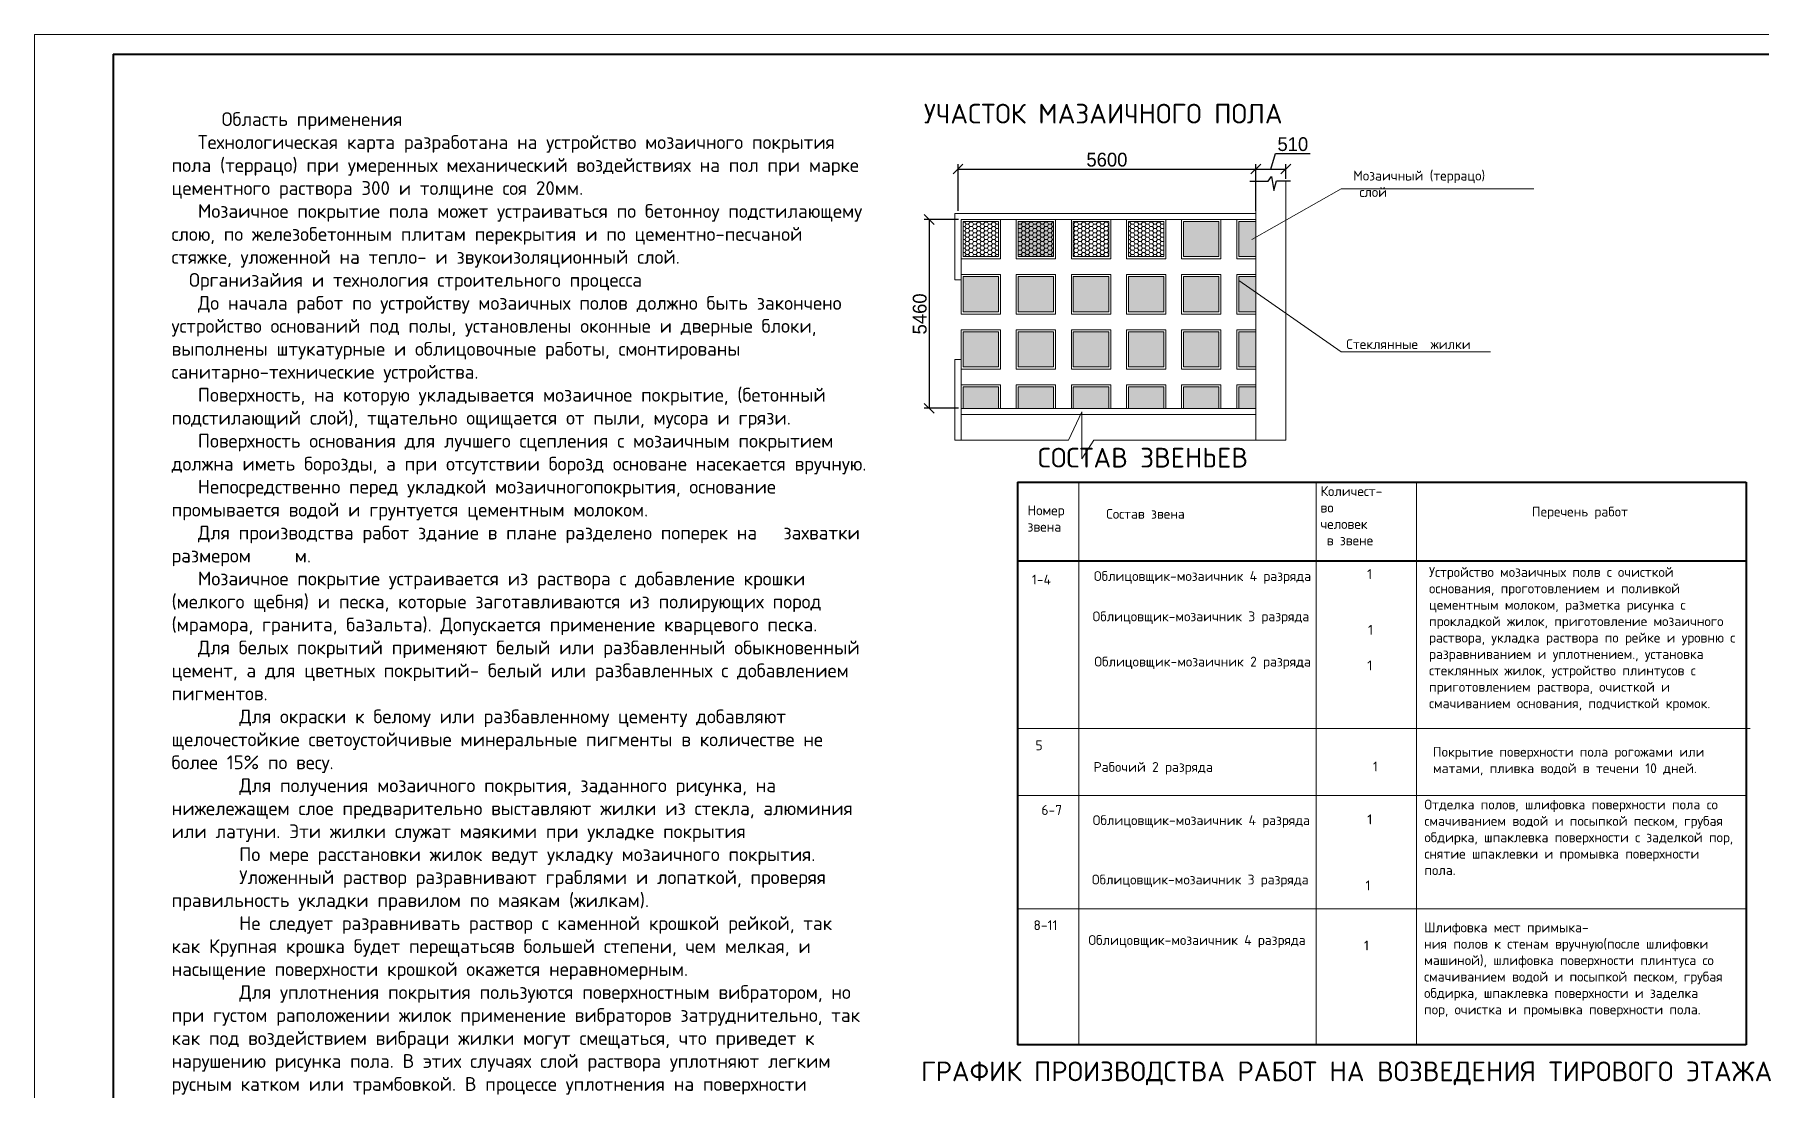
# Model space of a CAD drawing. Header units: millimetres. Extents: x 68 to 909, y 49 to 643.
# Drawn here: x 67.5 to 506, y 375 to 643.1 of the extents above; entities that cross this region are included whole.
import ezdxf

# ---------------------------------------------------------------- set-up
doc = ezdxf.new("R2010")
doc.units = ezdxf.units.MM
for name, color, linetype, lineweight in [('Основная', 7, 'Continuous', 40), ('средняя', 7, 'Continuous', 35), ('Толстая', 7, 'Continuous', 53), ('Тонкая', 7, 'Continuous', 15)]:
    doc.layers.add(name, color=color, linetype=linetype, lineweight=lineweight)
doc.styles.add('style1', font='isocpeur.ttf')
doc.dimstyles.new('ISO-25', dxfattribs={"dimtxt": 2.5, "dimasz": 2.5, "dimexe": 1.25, "dimexo": 0.625, "dimtad": 1, "dimtxsty": 'Standard', "dimcen": 2.5, "dimadec": 0, "dimazin": 0, "dimtfac": 1, "dimtmove": 0, "dimatfit": 3, "dimfxl": 0, "dimarcsym": 0})
pattern_1 = [(0, (-741.77695, -549.97884), (0.9525, 0.549926), [0.635, -1.27]), (120, (-741.77695, -549.97884), (-0.95249989, 0.5499262), [0.635, -1.27]), (60, (-741.77695, -549.97884), (1.1e-07, 1.0998522), [-1.27, 0.635])]

# ---------------------------------------------------------------- blocks, each defined once
blk = doc.blocks.new('_Oblique')
at = {"color": 0, "linetype": 'ByBlock', "lineweight": -2}
blk.add_line((-0.5, -0.5), (0.5, 0.5), dxfattribs=at)
blk = doc.blocks.new('*D2')
at = {"color": 0, "lineweight": -2}
for p, q in [((302.01, 598.35), (302.01, 610.23)), ((377.63, 598.35), (377.63, 610.23)), ((302.01, 608.98), (377.63, 608.98))]:
    blk.add_line(p, q, dxfattribs=at)
at = {"layer": 'Defpoints', "color": 0}
for p in [(377.63, 608.98), (302.01, 597.73), (377.63, 597.73)]:
    blk.add_point(p, dxfattribs=at)
at = {"color": 0, "lineweight": -2, "xscale": 2.5, "yscale": 2.5, "zscale": 2.5, "rotation": 180}
blk.add_blockref('_Oblique', (302.01, 608.98), dxfattribs=at)
at = {"color": 0, "lineweight": -2, "xscale": 2.5, "yscale": 2.5, "zscale": 2.5}
blk.add_blockref('_Oblique', (377.63, 608.98), dxfattribs=at)
at = {"color": 0, "insert": (339.82, 611.35), "char_height": 3.5, "attachment_point": 5}
blk.add_mtext('5600', dxfattribs=at)
blk = doc.blocks.new('*D3')
at = {"color": 0, "lineweight": -2}
for p, q in [((377.63, 598.35), (377.63, 610.23)), ((381.43, 608.98), (382.61, 612.91)), ((382.61, 612.91), (391.44, 612.91)), ((385.23, 606.53), (385.23, 610.23)), ((377.63, 608.98), (385.23, 608.98))]:
    blk.add_line(p, q, dxfattribs=at)
at = {"layer": 'Defpoints', "color": 0}
for p in [(385.23, 608.98), (385.23, 605.91), (377.63, 597.73)]:
    blk.add_point(p, dxfattribs=at)
at = {"color": 0, "lineweight": -2, "xscale": 2.5, "yscale": 2.5, "zscale": 2.5, "rotation": 180}
blk.add_blockref('_Oblique', (377.63, 608.98), dxfattribs=at)
at = {"color": 0, "lineweight": -2, "xscale": 2.5, "yscale": 2.5, "zscale": 2.5}
blk.add_blockref('_Oblique', (385.23, 608.98), dxfattribs=at)
at = {"color": 0, "insert": (387.03, 615.29), "char_height": 3.5, "attachment_point": 5}
blk.add_mtext('510', dxfattribs=at)
blk = doc.blocks.new('*D4')
at = {"color": 0, "lineweight": -2}
for p, q in [((302.16, 596.17), (293.44, 596.17)), ((294.69, 596.17), (294.69, 548.22)), ((302.16, 548.22), (293.44, 548.22))]:
    blk.add_line(p, q, dxfattribs=at)
at = {"layer": 'Defpoints', "color": 0}
for p in [(302.79, 596.17), (294.69, 548.22), (302.79, 548.22)]:
    blk.add_point(p, dxfattribs=at)
at = {"color": 0, "lineweight": -2, "xscale": 2.5, "yscale": 2.5, "zscale": 2.5}
for p, rotation in [((294.69, 596.17), 90), ((294.69, 548.22), 270)]:
    blk.add_blockref('_Oblique', p, dxfattribs=dict(at, rotation=rotation))
at = {"color": 0, "insert": (292.31, 572.19), "char_height": 3.5, "attachment_point": 5, "rotation": 90}
blk.add_mtext('5460', dxfattribs=at)

msp = doc.modelspace()

# ---------------------------------------------------------------- hatches: boundary and pattern name
at = {"lineweight": 20}
h = msp.add_hatch(dxfattribs=at)
h.set_pattern_fill('HONEY', color=256, scale=0.2, style=0)
h.set_pattern_definition(pattern_1)
h.paths.add_polyline_path([(312.275, 595.655), (303.283, 595.655), (303.283, 586.731), (312.275, 586.731)])
h = msp.add_hatch(dxfattribs=at)
h.set_pattern_fill('HONEY', color=256, scale=0.2, style=0)
h.set_pattern_definition(pattern_1)
h.paths.add_polyline_path([(326.275, 595.655), (317.283, 595.655), (317.283, 586.731), (326.275, 586.731)])
h.paths.add_polyline_path([(368.275, 595.655), (359.283, 595.655), (359.283, 586.731), (368.275, 586.731)])
h.paths.add_polyline_path([(377.627, 595.655), (373.283, 595.655), (373.283, 586.731), (377.627, 586.731)])
h.paths.add_polyline_path([(377.627, 581.655), (373.283, 581.655), (373.283, 572.731), (377.627, 572.731)])
h.paths.add_polyline_path([(377.627, 567.655), (373.283, 567.655), (373.283, 558.731), (377.627, 558.731)])
h.paths.add_polyline_path([(368.275, 567.655), (359.283, 567.655), (359.283, 558.731), (368.275, 558.731)])
h.paths.add_polyline_path([(368.275, 581.655), (359.283, 581.655), (359.283, 572.731), (368.275, 572.731)])
h.paths.add_polyline_path([(354.275, 581.655), (345.283, 581.655), (345.283, 572.731), (354.275, 572.731)])
h.paths.add_polyline_path([(354.275, 567.655), (345.283, 567.655), (345.283, 558.731), (354.275, 558.731)])
h.paths.add_polyline_path([(340.275, 567.655), (331.283, 567.655), (331.283, 558.731), (340.275, 558.731)])
h.paths.add_polyline_path([(340.275, 581.655), (331.283, 581.655), (331.283, 572.731), (340.275, 572.731)])
h.paths.add_polyline_path([(326.275, 581.655), (317.283, 581.655), (317.283, 572.731), (326.275, 572.731)])
h.paths.add_polyline_path([(326.275, 567.655), (317.283, 567.655), (317.283, 558.731), (326.275, 558.731)])
h.paths.add_polyline_path([(312.275, 567.655), (303.283, 567.655), (303.283, 558.731), (312.275, 558.731)])
h.paths.add_polyline_path([(312.275, 581.655), (303.283, 581.655), (303.283, 572.731), (312.275, 572.731)])
h.paths.add_polyline_path([(312.275, 553.655), (303.283, 553.655), (303.283, 548.166), (312.275, 548.166)])
h.paths.add_polyline_path([(326.275, 553.655), (317.283, 553.655), (317.283, 548.166), (326.275, 548.166)])
h.paths.add_polyline_path([(340.275, 553.655), (331.283, 553.655), (331.283, 548.166), (340.275, 548.166)])
h.paths.add_polyline_path([(354.275, 553.655), (345.283, 553.655), (345.283, 548.166), (354.275, 548.166)])
h.paths.add_polyline_path([(368.275, 553.655), (359.283, 553.655), (359.283, 548.166), (368.275, 548.166)])
h.paths.add_polyline_path([(377.627, 553.655), (373.283, 553.655), (373.283, 548.166), (377.627, 548.166)])
h = msp.add_hatch(dxfattribs=at)
h.set_pattern_fill('HONEY', color=256, scale=0.2, style=0)
h.set_pattern_definition(pattern_1)
h.paths.add_polyline_path([(326.275, 595.655), (317.283, 595.655), (317.283, 586.731), (326.275, 586.731)])
h = msp.add_hatch(dxfattribs=at)
h.set_pattern_fill('HONEY', color=256, scale=0.2, style=0)
h.set_pattern_definition(pattern_1)
h.paths.add_polyline_path([(340.275, 595.655), (331.283, 595.655), (331.283, 586.731), (340.275, 586.731)])
h = msp.add_hatch(dxfattribs=at)
h.set_pattern_fill('HONEY', color=256, scale=0.2, style=0)
h.set_pattern_definition(pattern_1)
h.paths.add_polyline_path([(354.275, 595.655), (345.283, 595.655), (345.283, 586.731), (354.275, 586.731)])

# ---------------------------------------------------------------- linework, layer by layer
for p, q in [((67.528, 643.147), (67.528, 49.147)), ((908.528, 643.147), (67.528, 643.147)), ((67.528, 643.147), (67.528, 346.147)), ((487.528, 643.147), (697.528, 643.147)), ((377.627, 602.166), (377.627, 605.909)), ((385.227, 605.909), (385.227, 602.166)), ((376.631, 591.118), (399.286, 603.977)), ((377.627, 602.166), (377.627, 594.865)), ((377.627, 602.166), (377.627, 540.084)), ((385.227, 602.166), (385.227, 540.084)), ((399.286, 603.977), (448.199, 603.977)), ((301.227, 597.726), (301.227, 588.283)), ((302.787, 597.726), (301.227, 597.726)), ((377.627, 597.726), (302.787, 597.726)), ((377.627, 596.166), (377.627, 597.726)), ((302.787, 580.806), (302.787, 596.166)), ((302.787, 596.166), (377.627, 596.166)), ((302.787, 596.166), (302.787, 586.166)), ((312.787, 596.166), (302.787, 596.166)), ((303.283, 595.655), (312.275, 595.655)), ((303.283, 586.731), (303.283, 595.655)), ((312.275, 595.655), (312.275, 586.731)), ((312.787, 586.166), (312.787, 596.166)), ((326.787, 596.166), (316.787, 596.166)), ((316.787, 596.166), (316.787, 586.166)), ((317.283, 586.731), (317.283, 595.655)), ((317.283, 595.655), (326.275, 595.655)), ((326.275, 595.655), (326.275, 586.731)), ((326.787, 586.166), (326.787, 596.166)), ((340.787, 596.166), (330.787, 596.166)), ((330.787, 596.166), (330.787, 586.166)), ((331.283, 586.731), (331.283, 595.655)), ((331.283, 595.655), (340.275, 595.655)), ((340.275, 595.655), (340.275, 586.731)), ((340.787, 586.166), (340.787, 596.166)), ((344.787, 596.166), (344.787, 586.166)), ((354.787, 596.166), (344.787, 596.166)), ((345.283, 595.655), (354.275, 595.655)), ((345.283, 586.731), (345.283, 595.655)), ((354.275, 595.655), (354.275, 586.731)), ((354.787, 586.166), (354.787, 596.166)), ((358.787, 596.166), (358.787, 586.166)), ((368.787, 596.166), (358.787, 596.166)), ((359.283, 595.655), (368.275, 595.655)), ((359.283, 586.731), (359.283, 595.655)), ((368.275, 595.655), (368.275, 586.731)), ((368.787, 586.166), (368.787, 596.166)), ((377.627, 596.166), (372.787, 596.166)), ((372.787, 596.166), (372.787, 586.166)), ((373.283, 586.731), (373.283, 595.655)), ((373.283, 595.655), (377.627, 595.655)), ((301.227, 582.806), (301.227, 588.283)), ((316.787, 586.166), (316.787, 590.023)), ((344.787, 586.166), (344.787, 590.023)), ((372.787, 586.166), (372.787, 590.023)), ((302.787, 586.166), (312.787, 586.166)), ((312.275, 586.731), (303.283, 586.731)), ((316.787, 586.166), (326.787, 586.166)), ((326.275, 586.731), (317.283, 586.731)), ((330.787, 586.166), (340.787, 586.166)), ((340.275, 586.731), (331.283, 586.731)), ((344.787, 586.166), (354.787, 586.166)), ((354.275, 586.731), (345.283, 586.731)), ((358.787, 586.166), (368.787, 586.166)), ((368.275, 586.731), (359.283, 586.731)), ((372.787, 586.166), (377.627, 586.166)), ((377.627, 586.731), (373.283, 586.731)), ((301.227, 580.806), (301.227, 582.806)), ((302.787, 580.806), (301.227, 580.806)), ((312.787, 582.166), (302.787, 582.166)), ((302.787, 582.166), (302.787, 572.166)), ((303.283, 572.731), (303.283, 581.655)), ((303.283, 581.655), (312.275, 581.655)), ((312.787, 582.166), (310.196, 582.166)), ((312.275, 581.655), (312.275, 572.731)), ((312.787, 572.166), (312.787, 582.166)), ((326.787, 582.166), (316.787, 582.166)), ((316.787, 582.166), (316.787, 572.166)), ((317.283, 572.731), (317.283, 581.655)), ((317.283, 581.655), (326.275, 581.655)), ((326.275, 581.655), (326.275, 572.731)), ((326.787, 572.166), (326.787, 582.166)), ((330.787, 582.166), (330.787, 572.166)), ((340.787, 582.166), (330.787, 582.166)), ((331.283, 581.655), (340.275, 581.655)), ((331.283, 572.731), (331.283, 581.655)), ((340.787, 582.166), (338.196, 582.166)), ((340.275, 581.655), (340.275, 572.731)), ((340.787, 572.166), (340.787, 582.166)), ((344.787, 582.166), (344.787, 572.166)), ((354.787, 582.166), (344.787, 582.166)), ((345.283, 581.655), (354.275, 581.655)), ((345.283, 572.731), (345.283, 581.655)), ((354.275, 581.655), (354.275, 572.731)), ((354.787, 572.166), (354.787, 582.166)), ((368.787, 582.166), (358.787, 582.166)), ((358.787, 582.166), (358.787, 572.166)), ((359.283, 572.731), (359.283, 581.655)), ((359.283, 581.655), (368.275, 581.655)), ((368.787, 582.166), (366.196, 582.166)), ((368.275, 581.655), (368.275, 572.731)), ((368.787, 572.166), (368.787, 582.166)), ((377.627, 582.166), (372.787, 582.166)), ((372.787, 582.166), (372.787, 572.166)), ((373.283, 572.731), (373.283, 581.655)), ((373.283, 581.655), (377.627, 581.655)), ((373.283, 580.67), (399.286, 562.53)), ((330.787, 572.166), (330.787, 576.078)), ((358.787, 572.166), (358.787, 577.242)), ((358.787, 572.166), (358.787, 576.078)), ((302.787, 572.166), (312.787, 572.166)), ((312.275, 572.731), (303.283, 572.731)), ((316.787, 572.166), (326.787, 572.166)), ((326.275, 572.731), (317.283, 572.731)), ((330.787, 572.166), (340.787, 572.166)), ((340.275, 572.731), (331.283, 572.731)), ((344.787, 572.166), (354.787, 572.166)), ((354.275, 572.731), (345.283, 572.731)), ((358.787, 572.166), (368.787, 572.166)), ((368.275, 572.731), (359.283, 572.731)), ((372.787, 572.166), (377.627, 572.166)), ((377.627, 572.731), (373.283, 572.731)), ((312.787, 568.166), (302.787, 568.166)), ((302.787, 568.166), (302.787, 558.166)), ((303.283, 558.731), (303.283, 567.655)), ((303.283, 567.655), (312.275, 567.655)), ((312.787, 568.166), (308.588, 568.166)), ((312.275, 567.655), (312.275, 558.731)), ((312.787, 558.166), (312.787, 568.166)), ((316.787, 568.166), (316.787, 558.166)), ((326.787, 568.166), (316.787, 568.166)), ((317.283, 567.655), (326.275, 567.655)), ((317.283, 558.731), (317.283, 567.655)), ((326.275, 567.655), (326.275, 558.731)), ((326.787, 558.166), (326.787, 568.166)), ((330.787, 568.166), (330.787, 558.166)), ((340.787, 568.166), (330.787, 568.166)), ((331.283, 567.655), (340.275, 567.655)), ((331.283, 558.731), (331.283, 567.655)), ((340.275, 567.655), (340.275, 558.731)), ((340.787, 558.166), (340.787, 568.166)), ((354.787, 568.166), (344.787, 568.166)), ((344.787, 568.166), (344.787, 558.166)), ((345.283, 558.731), (345.283, 567.655)), ((345.283, 567.655), (354.275, 567.655)), ((354.275, 567.655), (354.275, 558.731)), ((354.787, 558.166), (354.787, 568.166)), ((368.787, 568.166), (358.787, 568.166)), ((358.787, 568.166), (358.787, 558.166)), ((359.283, 558.731), (359.283, 567.655)), ((359.283, 567.655), (368.275, 567.655)), ((368.275, 567.655), (368.275, 558.731)), ((368.787, 558.166), (368.787, 568.166)), ((372.787, 568.166), (372.787, 558.166)), ((377.627, 568.166), (372.787, 568.166)), ((373.283, 567.655), (377.627, 567.655)), ((373.283, 558.731), (373.283, 567.655)), ((316.787, 558.166), (316.787, 562.023)), ((344.787, 558.166), (344.787, 562.023)), ((372.787, 558.166), (372.787, 562.023)), ((399.286, 562.53), (437.182, 562.53)), ((301.227, 560.606), (302.787, 560.606)), ((301.227, 540.084), (301.227, 560.606)), ((302.787, 560.606), (302.787, 548.166)), ((302.787, 558.166), (312.787, 558.166)), ((312.275, 558.731), (303.283, 558.731)), ((316.787, 558.166), (326.787, 558.166)), ((326.275, 558.731), (317.283, 558.731)), ((330.787, 558.166), (340.787, 558.166)), ((340.275, 558.731), (331.283, 558.731)), ((344.787, 558.166), (354.787, 558.166)), ((354.275, 558.731), (345.283, 558.731)), ((358.787, 558.166), (368.787, 558.166)), ((368.275, 558.731), (359.283, 558.731)), ((372.787, 558.166), (377.627, 558.166)), ((377.627, 558.731), (373.283, 558.731)), ((302.787, 554.166), (302.787, 544.166)), ((312.787, 554.166), (302.787, 554.166)), ((303.283, 553.655), (312.275, 553.655)), ((303.283, 548.166), (303.283, 553.655)), ((312.787, 554.166), (310.196, 554.166)), ((312.275, 553.655), (312.275, 548.166)), ((312.787, 548.166), (312.787, 554.166)), ((316.787, 554.166), (316.787, 548.166)), ((326.787, 554.166), (316.787, 554.166)), ((317.283, 553.655), (326.275, 553.655)), ((317.283, 548.166), (317.283, 553.655)), ((326.275, 553.655), (326.275, 548.166)), ((326.787, 548.166), (326.787, 554.166)), ((340.787, 554.166), (330.787, 554.166)), ((330.787, 554.166), (330.787, 548.166)), ((331.283, 548.166), (331.283, 553.655)), ((331.283, 553.655), (340.275, 553.655)), ((340.787, 554.166), (338.196, 554.166)), ((340.275, 553.655), (340.275, 548.166)), ((340.787, 548.166), (340.787, 554.166)), ((354.787, 554.166), (344.787, 554.166)), ((344.787, 554.166), (344.787, 548.166)), ((345.283, 548.166), (345.283, 553.655)), ((345.283, 553.655), (354.275, 553.655)), ((354.275, 553.655), (354.275, 548.166)), ((354.787, 548.166), (354.787, 554.166)), ((368.787, 554.166), (358.787, 554.166)), ((358.787, 548.166), (358.787, 554.166)), ((359.283, 553.655), (368.275, 553.655)), ((359.283, 553.655), (359.283, 548.166)), ((368.787, 554.166), (366.196, 554.166)), ((368.275, 553.655), (368.275, 548.166)), ((368.787, 548.166), (368.787, 554.166)), ((372.787, 554.166), (372.787, 548.166)), ((377.627, 554.166), (372.787, 554.166)), ((373.283, 553.655), (377.627, 553.655)), ((373.283, 548.166), (373.283, 553.655)), ((302.787, 548.166), (377.627, 548.166)), ((377.627, 546.606), (302.787, 546.606)), ((302.787, 540.084), (302.787, 546.606)), ((330.075, 540.084), (333.493, 547.355)), ((333.493, 547.355), (333.493, 535.392)), ((302.787, 540.084), (301.227, 540.084)), ((302.787, 540.084), (330.075, 540.084)), ((333.493, 535.392), (336.485, 540.084)), ((336.485, 540.084), (385.227, 540.084)), ((332.668, 386.521), (332.668, 529.48)), ((392.922, 529.48), (392.922, 386.521)), ((418.403, 529.48), (418.403, 386.521)), ((317.128, 509.48), (349.128, 509.48)), ((503.133, 466.926), (317.128, 466.926)), ((502.128, 449.903), (317.128, 449.903)), ((502.128, 421.131), (317.128, 421.131))]:
    msp.add_line(p, q, dxfattribs=at)
for p, q in [((376.084, 605.909), (380.756, 605.909)), ((380.756, 605.909), (381.642, 607.053)), ((381.642, 607.053), (382.19, 603.528)), ((382.19, 603.528), (382.866, 605.99)), ((382.866, 605.99), (386.475, 605.99))]:
    msp.add_line(p, q)
at = {"lineweight": 40}
for p, q in [((317.128, 529.48), (502.128, 529.48)), ((317.128, 529.48), (317.128, 386.521)), ((349.128, 529.48), (409.128, 529.48)), ((502.128, 529.48), (502.128, 386.521)), ((317.128, 509.48), (502.128, 509.48)), ((502.128, 386.521), (317.128, 386.521))]:
    msp.add_line(p, q, dxfattribs=at)
at = {"layer": 'Толстая', "lineweight": 40}
for q in [(87.528, 54.147), (903.528, 638.147)]:
    msp.add_line((87.528, 638.147), q, dxfattribs=at)

# ---------------------------------------------------------------- texts
at = {"lineweight": 20, "attachment_point": 1, "style": 'style1'}
for s, insert, char_height, width in [('\\pi10.5,t10.5,318.5,339.5;{\\fISOCPEUR|b0|i0|c204|p34; Область применения\\P\\pi0,t10.5;   Технологическая карта разработана на устройство мозаичного покрытия пола (террацо) при умеренных механический воздействиях на пол при марке цементного раствора 300 и толщине соя 20мм.\\P   Мозаичное покрытие пола может устраиваться по бетонноу подстилающему слою, по железобетонным плитам перекрытия и по цементно-песчаной стяжке, уложенной на тепло- и звукоизоляционный слой.\\P  Организайия и технология строительного процесса\\P   До начала работ по устройству мозаичных полов должно быть закончено устройство оснований под полы, установлены оконные и дверные блоки, выполнены штукатурные и облицовочные работы, смонтированы санитарно-технические устройства.\\P\\ptz;   Поверхность, на которую укладывается мозаичное покрытие, (бетонный подстилающий слой), тщательно ощищается от пыли, мусора и грязи.\\P   Поверхность основания для лучшего сцепления с мозаичным покрытием должна иметь борозды, а при отсутствии борозд основане насекается вручную.\\P   Непосредственно перед укладкой мозаичногопокрытия, основание промывается водой и грунтуется цементным молоком.\\P   Для производства работ здание в плане разделено поперек на   захватки размером     м.\\P   Мозаичное покрытие устраивается из раствора с добавление крошки (мелкого щебня) и песка, которые заготавливаются из полирующих пород (мрамора, гранита, базальта). Допускается применение кварцевого песка.\\P   Для белых покрытий применяют белый или разбавленный обыкновенный цемент, а для цветных покрытий- белый или разбавленных с добавлением пигментов.\\P   Для окраски к белому или разбавленному цементу добавляют щелочестойкие светоустойчивые минеральные пигменты в количестве не более 15}% {\\fISOCPEUR|b0|i0|c204|p34;по весу.\\P   Для получения мозаичного покрытия, заданного рисунка, на нижележащем слое предварительно выставляют жилки из стекла, алюминия или латуни. Эти жилки служат маякими при укладке покрытия\\P   По мере расстановки жилок ведут укладку мозаичного покрытия.\\P   Уложенный раствор разравнивают граблями и лопаткой, проверяя правильность укладки правилом по маякам (жилкам).\\P   Не следует разравнивать раствор с каменной крошкой рейкой, так как Крупная крошка будет перещатьсяв большей степени, чем мелкая, и насыщение поверхности крошкой окажется неравномерным.\\P   Для уплотнения покрытия пользуются поверхностным вибратором, но при густом раположении жилок применение вибраторов затруднительно, так как под воздействием вибраци жилки могут смещаться, что приведет к нарушению рисунка пола. В этих случаях слой раствора уплотняют легким русным катком или трамбовкой. В процессе уплотнения на поверхности скапливается уементное молоко, которое удалябт скребками с резиновой прокладкой.\\P   После уплотнения раствора его поверхность выравнивают и заглаживают стальной гладилкой так, чтобы получить ровную поверхность покрытия. Горизонтальность и ровность поверхности покрытия при уплотнении периодически проверяют правилом. Для обеспечения необходимой прочности и качества свежеуложенное покрытие следует укрыть рогожами или матами и в течении 7-10 дней поливать водой один раз в сутки.\\P   После достаточного затвердения раствора покрытия ( обычно 3-6 дней) приступают к отделки его поверхности. Отделка заключается в грубой обдирке и шлифовании покрытия камнями. В роцессе такой обработки с поверхности покрытия удаляется цементная пленка и обнажается рисунок пола.\\P   Кроме того, при обдирке обнаружаутся возможные дефекты покрытия};{\\fISOCPEUR|b0|i0|c204|p34; такие изъяны заделывают шпаклеванием этих мест раствором того же состава, что и покрытие. Если к качеству покрытия предхявляются повышенные требования, то его дополнительно шлифуют абразивными камнями с более мелким зерном, затем обрабатывают шлифовалтным порошком и полируют.\\P   Обычно необходимое качество мозаичного покрытия, удовлетворяющего условиям его эксплуатации в промышленных зданиях, достигается обдиркой и шлифованием. Для этой цели пользуются мозаично-шлифовальной машиной СО-111, производительностью 15 м}/{\\fISOCPEUR|b0|i0|c204|p34; час при ширене шлифуемой полосы 570 мм (316 мм). При работе таких машин вдоль стен, выступающих фундаментов од оборудование и т.п. остаются необработанные полосы покрытия.\\P    Для отделки таких мест, а также плинтусов, применяется електро-щлифовальная машина С-475 с прямой и угловой головкой.\\P    Для обдирки применябт абразивы с крупными зернами номера 16-24, для последующего шлифования номера 46-80.\\P    Перед началом работ пол очищают от мусора, увложняют и посыпают кварцевым песком слоем 5-6 мм, затем приступают к обдирке мозаично-щлифовальной машиной. При обработке поверхности без песка увеличивается расход абразивов и , кроме того, крыпные зерна оставляют на обнаженной поверхности каменной крошки царапины, ухудшающие внешний вид покрытия. При недостаточной подаче воды производительность машины снижается, камни перегреваются и расход их увеличивается.\\P    При повышенных требованиях к условиям эксплуатации полов, о чем должно быть указано в проекте, производят дополнительную отделку, при которой кроме шлифования выполняется припитка  флюстами или уплотняющими составами.\\P    Устройство мозаичного покрытия пола ведется бригадой из 24 звеньев общей численностью 57 человек. Состав звеньев по профессиям и перечень выполняемых ими работ приводится в таблице 1. }', (102.312, 623.411), 3.5, 176.69048), ('\\pi-5,l10;{\\fISOCPEUR|b0|i0|c204|p34;УЧАСТОК МАЗАИЧНОГО ПОЛА}', (288.355, 625.551), 5, 160.44444), ('{\\fISOCPEUR|b0|i0|c204|p34;Устройство мозаичных полв с очисткой основания, проготовлением и поливкой цементным молоком, разметка рисунка с прокладкой жилок, приготовление мозаичного раствора, укладка раствора по рейке и уровню с разравниванием и уплотнением., установка стеклянных жилок, устройство плинтусов с приготовлением раствора, очисткой и смачиванием основания, подчисткой кромок.}', (421.615, 507.889), 2.5, 79.26667)]:
    msp.add_mtext(s, dxfattribs=dict(at, insert=insert, char_height=char_height, width=width))
at = {"lineweight": 20, "char_height": 2.5, "width": 20.25022, "attachment_point": 1}
for s, insert in [('{\\Ftxt.shx|c204;1}', (405.89, 507.378)), ('{\\Ftxt.shx|c204;1}', (406.108, 493.204)), ('{\\Ftxt.shx|c204;1}', (405.923, 484.174)), ('{\\Ftxt.shx|c204;1}', (407.336, 458.498)), ('{\\Ftxt.shx|c204;1}', (405.917, 445.072)), ('{\\Ftxt.shx|c204;  1}', (401.155, 428.298)), ('{\\Ftxt.shx|c204;1}', (405.064, 413.038))]:
    msp.add_mtext(s, dxfattribs=dict(at, insert=insert))
at = {"layer": 'Основная', "char_height": 2.5, "attachment_point": 1, "style": 'style1'}
for s, insert, width in [('{\\fISOCPEUR|b0|i0|c204|p34;1-4}', (320.784, 505.959), 8.8983), ('{\\fISOCPEUR|b0|i0|c204|p34;5}', (321.692, 463.866), 8.8983), ('{\\fISOCPEUR|b0|i0|c204|p34;6-7}', (323.177, 447.441), 5.99273), ('{\\fISOCPEUR|b0|i0|c204|p34;8-11}', (321.17, 418.195), 6.71912)]:
    msp.add_mtext(s, dxfattribs=dict(at, insert=insert, width=width))
at = {"layer": 'средняя', "attachment_point": 1, "style": 'style1'}
for s, insert, char_height, width in [('{\\fISOCPEUR|b0|i0|c204|p34;\\H1.667x;СОСТАВ ЗВЕНЬЕВ}', (322.248, 538.182), 3, 189.46537), ('{\\fISOCPEUR|b0|i0|c204|p34;ГРАФИК ПРОИЗВОДСТВА РАБОТ НА ВОЗВЕДЕНИЯ ТИРОВОГО ЭТАЖА}', (292.617, 382.315), 5, 216.27841)]:
    msp.add_mtext(s, dxfattribs=dict(at, insert=insert, char_height=char_height, width=width))
at = {"layer": 'Тонкая', "color": 0, "ltscale": 2, "char_height": 2.5, "attachment_point": 1, "style": 'style1'}
for s, insert, width in [('{\\fISOCPEUR|b0|i0|c204|p34;Мозаичный (террацо) \\P} {\\fISOCPEUR|b0|i0|c204|p34;слой}', (402.345, 608.563), 70.43216), ('{\\fISOCPEUR|b0|i0|c204|p34;Стеклянные  жилки}', (400.606, 565.76), 70.43216), ('{\\fISOCPEUR|b0|i0|c204|p34;Количест-\\Pво \\Pчеловек\\P в звене}', (394.043, 528.42), 26.39103), ('{\\fISOCPEUR|b0|i0|c204|p34;Номер\\Pзвена}', (319.657, 523.551), 70.43216), ('{\\fISOCPEUR|b0|i0|c204|p34;Состав звена}', (339.651, 522.663), 70.43216), ('{\\fISOCPEUR|b0|i0|c204|p34;Перечень работ}', (447.732, 523.238), 70.43216), ('{\\fISOCPEUR|b0|i0|c204|p34;Облицовщик-мозаичник 4 разряда}', (336.51, 506.86), 55.07143), ('{\\fISOCPEUR|b0|i0|c204|p34;Облицовщик-мозаичник 3 разряда}', (336.158, 496.618), 55.07143), ('{\\fISOCPEUR|b0|i0|c204|p34;Облицовщик-мозаичник 2 разряда}', (336.627, 485.137), 55.07143), ('{\\fISOCPEUR|b0|i0|c204|p34;Покрытие поверхности пола рогожами или матами, пливка водой в течени 10 дней.}', (422.601, 462.222), 70.4697), ('{\\fISOCPEUR|b0|i0|c204|p34;Рабочий 2 разряда}', (336.418, 458.378), 55.07143), ('{\\fISOCPEUR|b0|i0|c204|p34;Отделка полов, шлифовка поверхности пола со смачиванием водой и посыпкой песком, грубая обдирка, шпаклевка поверхности с заделкой пор, снятие шпаклевки и промывка поверхности пола.}', (420.438, 448.843), 78.2381), ('{\\fISOCPEUR|b0|i0|c204|p34;Облицовщик-мозаичник 4 разряда}', (336.222, 444.853), 55.07143), ('{\\fISOCPEUR|b0|i0|c204|p34;Облицовщик-мозаичник 3 разряда}', (335.988, 429.781), 55.07143), ('\\pt70;{\\fISOCPEUR|b0|i0|c204|p34;Шлифовка мест примыка-\\Pния полов к стенам вручную(после шлифовки машиной), шлифовка поверхности плинтуса со смачиванием водой и посыпкой песком, грубая обдирка, шпаклевка поверхности и заделка пор, очистка и промывка поверхности пола.}', (420.366, 417.628), 76.66667), ('{\\fISOCPEUR|b0|i0|c204|p34;Облицовщик-мозаичник 4 разряда}', (335.119, 414.419), 55.07143)]:
    msp.add_mtext(s, dxfattribs=dict(at, insert=insert, width=width))

# ---------------------------------------------------------------- dimensions: what is measured, and where the dimension line sits
for base, p1, p2, text, override, picture, middle in [((385.227, 608.977), (377.627, 597.726), (385.227, 605.909), '510', {"dimtxt": 3.5, "dimblk1": 'Oblique', "dimblk2": 'Oblique', "dimsah": 1, "dimtmove": 1}, '*D3', (383.233, 615.289)), ((377.627, 608.977), (302.007, 597.726), (377.627, 597.726), '5600', {"dimtxt": 3.5, "dimblk1": 'Oblique', "dimblk2": 'Oblique', "dimsah": 1}, '*D2', (339.817, 611.352))]:
    dim = msp.add_linear_dim(base=base, p1=p1, p2=p2, text=text, dimstyle='ISO-25', override=override)
    dim.commit()
    dim.dimension.update_dxf_attribs({"geometry": picture, "text_midpoint": middle})
dim = msp.add_linear_dim(base=(294.689, 548.223), p1=(302.787, 596.166), p2=(302.787, 548.223), angle=90, text='5460', dimstyle='ISO-25', override={"dimtxt": 3.5, "dimblk1": 'Oblique', "dimblk2": 'Oblique', "dimsah": 1})
dim.commit()
dim.dimension.update_dxf_attribs({"geometry": '*D4', "text_midpoint": (292.314, 572.195)})

doc.saveas('drawing.dxf')
